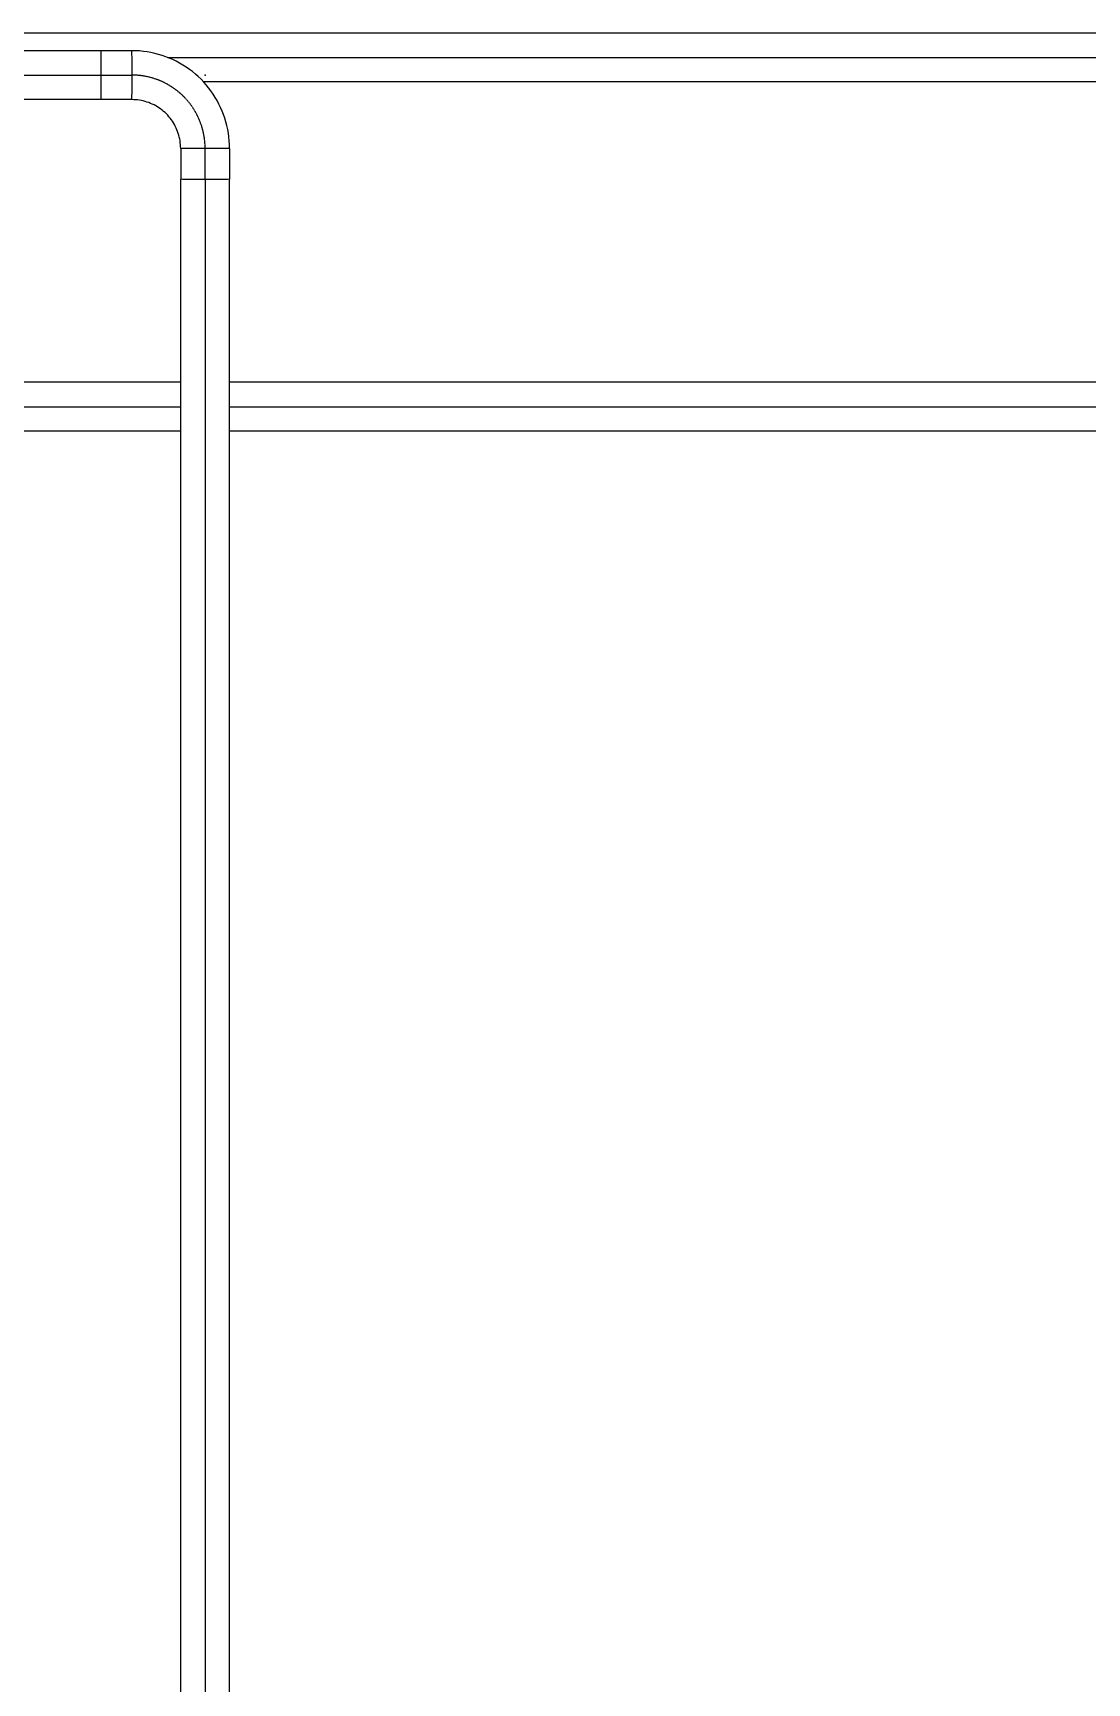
# Model space of a CAD drawing. Header units: millimetres. Extents: x 48717 to 75522, y 76128 to 88842.
# Drawn here: x 66439 to 67806, y 82602 to 84741 of the extents above; entities that cross this region are included whole.
import ezdxf

# ---------------------------------------------------------------- set-up
doc = ezdxf.new("R2010")
doc.units = ezdxf.units.MM
doc.linetypes.add('CENTER2', pattern=[1.125, 0.75, -0.125, 0.125, -0.125])
for name, color, linetype in [('Top (Plan) View2-CENTER', 1, 'CENTER2'), ('Top (Plan) View2-DV20-S1B-001c', 140, 'Continuous'), ('Top (Plan) View2-DV20-S1B-002a', 140, 'Continuous'), ('Top (Plan) View2-DV90-S1B-002a', 140, 'Continuous')]:
    doc.layers.add(name, color=color, linetype=linetype)

# ---------------------------------------------------------------- blocks, each defined once
blk = doc.blocks.new('*U918')
at = {"layer": 'Top (Plan) View2-CENTER'}
blk.add_line((64168.7, 84686.3), (66526.9, 84686.3), dxfattribs=at)
at = {"layer": 'Top (Plan) View2-DV20-S1B-001c', "color": 0, "linetype": 'ByBlock', "lineweight": -2}
for p, q in [((66526.9, 84718), (64168.4, 84718)), ((66526.9, 84654.5), (64168.4, 84654.5))]:
    blk.add_line(p, q, dxfattribs=at)
at = {"layer": 'Top (Plan) View2-DV20-S1B-001c', "color": 0, "linetype": 'ByBlock', "lineweight": -2, "extrusion": (0, 0, -1)}
for major_axis, start_param, end_param in [((0, 31.8), 0, 1.570796), ((0, 31.7), 1.570796, 3.141593)]:
    blk.add_ellipse((64168.4, 84686.3), major_axis=major_axis, ratio=0.01, start_param=start_param, end_param=end_param, dxfattribs=at)
at = {"layer": 'Top (Plan) View2-DV20-S1B-001c', "color": 0, "linetype": 'ByBlock', "lineweight": -2}
for start_param, end_param in [(1.570796, 3.141593), (0, 1.570796)]:
    blk.add_ellipse((66526.9, 84686.3), major_axis=(0, -31.8), ratio=0.01, start_param=start_param, end_param=end_param, dxfattribs=at)
blk = doc.blocks.new('*U933')
at = {"layer": 'Top (Plan) View2-CENTER'}
blk.add_line((66613.5, 84709.2), (68254.1, 84709.2), dxfattribs=at)
at = {"layer": 'Top (Plan) View2-DV90-S1B-002a', "color": 0, "linetype": 'ByBlock', "lineweight": -2}
for p, q in [((68254.4, 84740.9), (65612, 84740.9)), ((68254.4, 84677.4), (66659.9, 84677.4))]:
    blk.add_line(p, q, dxfattribs=at)
blk.add_ellipse((65612, 84709.2), major_axis=(0, 31.8), ratio=0.01, start_param=0, end_param=1.288285, dxfattribs=at)
at = {"layer": 'Top (Plan) View2-DV90-S1B-002a', "color": 0, "linetype": 'ByBlock', "lineweight": -2, "extrusion": (0, 0, -1)}
for start_param, end_param in [(1.570796, 3.141593), (0, 1.570796)]:
    blk.add_ellipse((68254.4, 84709.2), major_axis=(0, -31.8), ratio=0.01, start_param=start_param, end_param=end_param, dxfattribs=at)
blk = doc.blocks.new('*U934')
at = {"layer": 'Top (Plan) View2-CENTER'}
for p, q in [((65767.9, 84256.5), (66285.4, 84256.5)), ((66348.9, 84256.5), (66630.2, 84256.5)), ((66693.7, 84256.5), (68099.6, 84256.5))]:
    blk.add_line(p, q, dxfattribs=at)
at = {"layer": 'Top (Plan) View2-DV20-S1B-002a', "color": 0, "linetype": 'ByBlock', "lineweight": -2}
for p, q in [((66285.4, 84288.2), (65767.9, 84288.2)), ((66630.2, 84288.2), (66348.9, 84288.2)), ((68099.9, 84288.2), (66693.7, 84288.2)), ((66285.4, 84224.7), (65767.9, 84224.7)), ((66630.2, 84224.7), (66348.9, 84224.7)), ((68099.9, 84224.7), (66693.7, 84224.7))]:
    blk.add_line(p, q, dxfattribs=at)
for start_param, end_param in [(0, 1.570796), (1.570796, 3.141593)]:
    blk.add_ellipse((65767.9, 84256.5), major_axis=(0, 31.8), ratio=0.010019, start_param=start_param, end_param=end_param, dxfattribs=at)
at = {"layer": 'Top (Plan) View2-DV20-S1B-002a', "color": 0, "linetype": 'ByBlock', "lineweight": -2, "extrusion": (0, 0, -1)}
for start_param, end_param in [(1.570796, 3.141593), (0, 1.570796)]:
    blk.add_ellipse((68099.9, 84256.5), major_axis=(0, -31.8), ratio=0.010019, start_param=start_param, end_param=end_param, dxfattribs=at)
blk = doc.blocks.new('*U942')
at = {"layer": 'Top (Plan) View2-CENTER'}
for p, q in [((66527.2, 84686.3), (66566.9, 84686.3)), ((66661.9, 84551.3), (66661.9, 84591.3))]:
    blk.add_line(p, q, dxfattribs=at)
blk.add_ellipse((66566.9, 84591.3), major_axis=(-67.2, -67.2), ratio=0.9999, start_param=-3.926941, end_param=-2.356144, dxfattribs=at)
blk.add_point((66661.9, 84686.3), dxfattribs=at)
at = {"layer": 'Top (Plan) View2-DV20-S1B-001c', "color": 0, "linetype": 'ByBlock', "lineweight": -2}
for p, q in [((66566.9, 84718), (66526.9, 84718)), ((66566.9, 84654.5), (66526.9, 84654.5)), ((66630.2, 84591.3), (66630.2, 84551.3)), ((66693.7, 84591.3), (66693.7, 84551.3))]:
    blk.add_line(p, q, dxfattribs=at)
for centre, start_param, end_param in [((66526.9, 84686.3), 1.560796, 3.141592), ((66566.9, 84686.3), 0, 3.141593), ((66526.9, 84686.3), 6.278185, 7.843981)]:
    blk.add_ellipse(centre, major_axis=(0, -31.7), ratio=0.009999, start_param=start_param, end_param=end_param, dxfattribs=at)
at = {"layer": 'Top (Plan) View2-DV20-S1B-001c', "color": 0, "linetype": 'ByBlock', "lineweight": -2, "extrusion": (0, 0, -1)}
for centre, major_axis, start_param, end_param in [((66661.9, 84591.3), (31.7, 0), 3.131593, 3.141593), ((66661.9, 84591.3), (31.8, 0), 0, 3.131593), ((66661.9, 84551.3), (31.8, 0), 1.560797, 3.141593), ((66661.9, 84551.3), (31.7, 0), 0, 1.560797)]:
    blk.add_ellipse(centre, major_axis=major_axis, ratio=0.01, start_param=start_param, end_param=end_param, dxfattribs=at)
at = {"layer": 'Top (Plan) View2-DV20-S1B-001c', "color": 0, "linetype": 'ByBlock', "lineweight": -2}
for points in [[(66693.7, 84591.3), (66693.7, 84604.5), (66691.6, 84617.8), (66683.4, 84643.1), (66677.3, 84655), (66661.7, 84676.5), (66652.2, 84686), (66630.7, 84701.6), (66618.7, 84707.7), (66593.5, 84715.9), (66580.2, 84718), (66566.9, 84718)], [(66630.2, 84591.3), (66630.2, 84597.9), (66629.1, 84604.5), (66625, 84617.1), (66622, 84623.1), (66614.2, 84633.8), (66609.5, 84638.5), (66598.7, 84646.3), (66592.8, 84649.4), (66580.2, 84653.5), (66573.6, 84654.5), (66566.9, 84654.5)]]:
    blk.add_open_spline(points, degree=3, knots=[0, 0, 0, 0, 0.314159, 0.314159, 0.628319, 0.628319, 0.942478, 0.942478, 1.256637, 1.256637, 1.570796, 1.570796, 1.570796, 1.570796], dxfattribs=at)
blk = doc.blocks.new('*U946')
at = {"layer": 'Top (Plan) View2-CENTER'}
blk.add_line((66661.9, 84551), (66661.9, 77478.8), dxfattribs=at)
at = {"layer": 'Top (Plan) View2-DV20-S1B-001c', "color": 0, "linetype": 'ByBlock', "lineweight": -2}
for p, q in [((66630.2, 77478.8), (66630.2, 84551.3)), ((66693.7, 77478.8), (66693.7, 84551.3))]:
    blk.add_line(p, q, dxfattribs=at)
at = {"layer": 'Top (Plan) View2-DV20-S1B-001c', "color": 0, "linetype": 'ByBlock', "lineweight": -2, "extrusion": (0, 0, -1)}
for start_param, end_param in [(1.570796, 3.141593), (0, 1.570796)]:
    blk.add_ellipse((66661.9, 84551.3), major_axis=(31.7, 0), ratio=0.01, start_param=start_param, end_param=end_param, dxfattribs=at)

msp = doc.modelspace()

# ---------------------------------------------------------------- block references
at = {"layer": 'Top (Plan) View2-DV20-S1B-001c'}
for name in ['*U918', '*U942', '*U946']:
    msp.add_blockref(name, (0, 0), dxfattribs=at)
at = {"layer": 'Top (Plan) View2-DV20-S1B-002a'}
msp.add_blockref('*U934', (0, 0), dxfattribs=at)
at = {"layer": 'Top (Plan) View2-DV90-S1B-002a'}
msp.add_blockref('*U933', (0, 0), dxfattribs=at)

doc.saveas('drawing.dxf')
